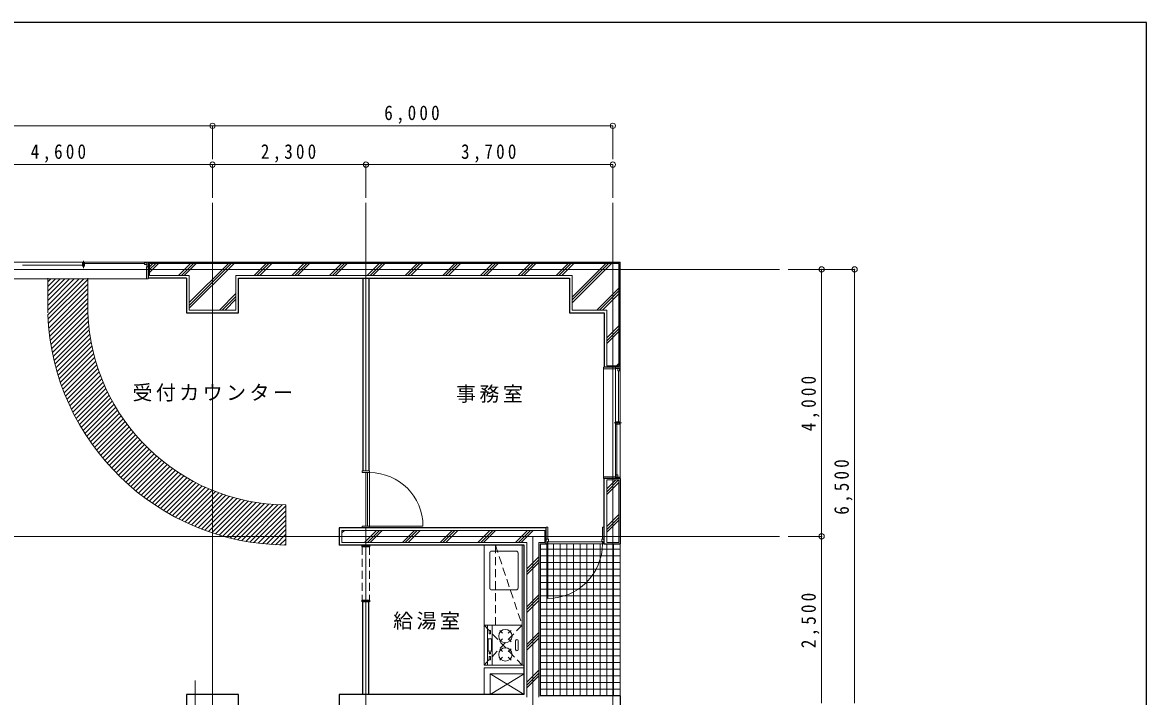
# Model space of a CAD drawing. Units: millimetres at full size, sheet at 1:100. Extents: x -20000 to 20000, y -13850 to 13850.
# Drawn here: x 3152 to 20000, y 3750 to 13850 of the extents above; entities that cross this region are included whole.
import ezdxf

# ---------------------------------------------------------------- set-up
doc = ezdxf.new("R2010")
doc.units = ezdxf.units.MM
doc.header["$LTSCALE"] = 100
doc.header["$PDMODE"] = 32
doc.header["$PDSIZE"] = 80
doc.linetypes.add('DASHED1', pattern=[1.8, 1.2, -0.6])
for name, color, linetype, lineweight in [('0-0_基準線', 5, 'Continuous', 9), ('0-1_仕上げ', 7, 'Continuous', 25), ('0-3_建具', 3, 'Continuous', 13), ('0-5_見え掛り', 2, 'Continuous', 13), ('0-6_設備', 7, 'Continuous', 25), ('0-9_破線', 5, 'DASHED1', 9), ('0-B_記号', 6, 'Continuous', 9), ('0-C_ハッチング', 134, 'Continuous', 9), ('0-D_寸法', 4, 'Continuous', 9), ('F-1_図枠', 7, 'Continuous', 25)]:
    doc.layers.add(name, color=color, linetype=linetype, lineweight=lineweight)
doc.layers.add('0-A_文字', color=7, linetype='Continuous')
doc.styles.add('ＭＳ ゴシック', font='')
doc.styles.get('ＭＳ ゴシック').set_extended_font_data('MS Gothic')

msp = doc.modelspace()

# ---------------------------------------------------------------- linework, layer by layer
at = {"layer": '0-0_基準線', "color": 1}
for p, q in [((6000, -7850), (6000, 11150)), ((8300, 7130), (8300, 11150)), ((12000, -7850), (12000, 11150)), ((-14000, 10150), (14500, 10150)), ((8300, 6305), (8300, 7105)), ((8300, -7850), (8300, 6280)), ((-14000, 6150), (14500, 6150)), ((10800, 3350), (10800, 6150)), ((5740, 3990), (5740, -1350))]:
    msp.add_line(p, q, dxfattribs=at)
at = {"layer": '0-0_基準線'}
for p, q in [((12090, 8705), (12090, 10240)), ((11910, 9540), (11910, 8705)), ((11910, 8705), (12090, 8705)), ((11910, 6060), (11910, 6995)), ((11910, 6995), (12090, 6995)), ((12090, 6060), (12090, 6995)), ((7940, 6240), (7940, 6060)), ((7940, 6240), (10980, 6240)), ((10710, 6060), (7940, 6060)), ((10710, 3740), (10710, 6060)), ((10890, 6060), (10890, 3740)), ((11910, 6060), (12090, 6060))]:
    msp.add_line(p, q, dxfattribs=at)
for points in [[(5650, 10060), (5055, 10060), (5055, 10240), (12090, 10240)], [(5650, 10060), (5650, 9540), (6350, 9540), (6350, 10060), (11390, 10060), (11390, 9540), (11910, 9540)], [(10890, 6060), (10980, 6060), (10980, 6240)]]:
    msp.add_lwpolyline(points, dxfattribs=at)
at = {"layer": '0-1_仕上げ'}
for p, q in [((5035, 10260), (5035, 10020)), ((5035, 10260), (12110, 10260)), ((12110, 8685), (12110, 10260)), ((5610, 10020), (5035, 10020)), ((8255, 10020), (8255, 7130)), ((8345, 10020), (8345, 7130)), ((11870, 9500), (11870, 8685)), ((12110, 8685), (11870, 8685)), ((12110, 7015), (11870, 7015)), ((11870, 6040), (11870, 7015)), ((12110, 7015), (12110, 6040)), ((7900, 6280), (7900, 6020)), ((11000, 6280), (7900, 6280)), ((10670, 6020), (7900, 6020)), ((10670, 3780), (10670, 6020)), ((10910, 6040), (10910, 3760)), ((10910, 6040), (11000, 6040)), ((11870, 6040), (12110, 6040)), ((8255, 3780), (8255, 5170)), ((8345, 3780), (8345, 5170)), ((7900, 3780), (7900, 3520)), ((10670, 3780), (7900, 3780)), ((12110, 3760), (10910, 3760)), ((12110, 3760), (12110, -3960))]:
    msp.add_line(p, q, dxfattribs=at)
for points in [[(5610, 10020), (5610, 9500), (6390, 9500), (6390, 10020), (11350, 10020), (11350, 9500), (11870, 9500)], [(5870, 3000), (6390, 3000), (6390, 3780), (5610, 3780), (5610, 3040)]]:
    msp.add_lwpolyline(points, dxfattribs=at)
for points in [[(8245, 6020), (8355, 6020), (8355, 5995), (8245, 5995)], [(8245, 5195), (8355, 5195), (8355, 5170), (8245, 5170)]]:
    msp.add_lwpolyline(points, close=True, dxfattribs=at)
at = {"layer": '0-3_建具'}
for p, q in [((4066.7, 10170), (4066.7, 10280)), ((4049.7, 10213), (3153.3, 10213)), ((4083.7, 10225), (4049.7, 10225)), ((4980, 10237), (4083.7, 10237)), ((5015, 10190), (5015, 10260)), ((5035, 10260), (5015, 10260)), ((5035, 10190), (5015, 10190)), ((5035, 10190), (5035, 10010)), ((5035, 10020), (5035, 10010)), ((12040, 8685), (11860, 8685)), ((11860, 8660), (11860, 8685)), ((12040, 8660), (11860, 8660)), ((12040, 8685), (12040, 8650)), ((12110, 8665), (12040, 8665)), ((12087, 7867), (12087, 8630)), ((12110, 8685), (12110, 8650)), ((12130, 7850), (12020, 7850)), ((12063, 7070), (12063, 7833)), ((12075, 7833), (12075, 7867)), ((8323.6, 6305), (8323.6, 7105)), ((8355, 6305), (8355, 7105)), ((12040, 7040), (11860, 7040)), ((11860, 7040), (11860, 7015)), ((12040, 7015), (11860, 7015)), ((12040, 7015), (12040, 7050)), ((12040, 7015), (12040, 7050)), ((12110, 7035), (12040, 7035)), ((12110, 7015), (12110, 7050)), ((11000, 6110), (11000, 6290)), ((11870, 6110), (11870, 6290)), ((11845, 6150), (11025, 6150)), ((11835, 6110), (11870, 6110))]:
    msp.add_line(p, q, dxfattribs=at)
at = {"layer": '0-3_建具', "color": 4, "lineweight": 9}
for p, q in [((5015, 10260), (2185, 10260)), ((2190, 10010), (5010, 10010)), ((11860, 7040), (11860, 8660)), ((12040, 7050), (12040, 8650)), ((12110, 7050), (12110, 8650)), ((9155, 6305), (8355, 6305))]:
    msp.add_line(p, q, dxfattribs=at)
at = {"layer": '0-3_建具', "color": 7, "lineweight": 25}
msp.add_line((11000, 6040), (11000, 6280), dxfattribs=at)
at = {"layer": '0-3_建具'}
for points in [[(4083.7, 10201), (4049.7, 10201), (4049.7, 10249), (4083.7, 10249)], [(12099, 7833), (12099, 7867), (12051, 7867), (12051, 7833)], [(8245, 7105), (8355, 7105), (8355, 7130), (8245, 7130)], [(8245, 6305), (8245, 6280), (8355, 6280), (8355, 6305)]]:
    msp.add_lwpolyline(points, close=True, dxfattribs=at)
for points in [[(5015, 10225), (4980, 10225), (4980, 10249), (5015, 10249)], [(5035, 10190), (5010, 10190), (5010, 10010), (5035, 10010)], [(12075, 8665), (12075, 8630), (12099, 8630), (12099, 8665)], [(12075, 7035), (12075, 7070), (12051, 7070), (12051, 7035)], [(11025, 6110), (11025, 6290), (11000, 6290)], [(11845, 6110), (11845, 6290), (11870, 6290)]]:
    msp.add_lwpolyline(points, dxfattribs=at)
at = {"layer": '0-3_建具', "color": 4, "lineweight": 9}
msp.add_arc((8355, 6305), 800, 0, 90, dxfattribs=at)
at = {"layer": '0-5_見え掛り'}
for p, q in [((3530, 10020), (3530, 9500)), ((4130, 10020), (4130, 9500)), ((7100, 6620), (7100, 6020)), ((12110, 6040), (12110, 3760))]:
    msp.add_line(p, q, dxfattribs=at)
at = {"layer": '0-5_見え掛り', "color": 3}
for p, q in [((11025, 6040), (11025, 6070)), ((11025, 6070), (11845, 6070)), ((11845, 6040), (11845, 6070)), ((11025, 6040), (11845, 6040))]:
    msp.add_line(p, q, dxfattribs=at)
at = {"layer": '0-5_見え掛り', "color": 4, "lineweight": 9}
msp.add_line((11025, 6040), (11025, 5220), dxfattribs=at)
at = {"layer": '0-5_見え掛り', "color": 3}
for points in [[(11000, 6040), (11020, 6040), (11020, 6075), (11035, 6075), (11035, 6110), (11000, 6110)], [(11870, 6040), (11850, 6040), (11850, 6075), (11835, 6075), (11835, 6110), (11870, 6110)]]:
    msp.add_lwpolyline(points, dxfattribs=at)
at = {"layer": '0-5_見え掛り'}
msp.add_lwpolyline([(10670, 3780), (10070, 3780), (10070, 4180), (10670, 4180)], close=True, dxfattribs=at)
msp.add_lwpolyline([(10160, 3780), (10160, 4090), (10670, 4090)], dxfattribs=at)
for radius in [3600, 3000]:
    msp.add_arc((7127.6, 9619.9), radius, 182.29002, 269.47279, dxfattribs=at)
at = {"layer": '0-5_見え掛り', "color": 4, "lineweight": 9}
msp.add_arc((11025, 6040), 820, 270, 0, dxfattribs=at)
at = {"layer": '0-6_設備', "color": 4, "lineweight": 9}
for p, q in [((10155.7, 5899), (10155.7, 5377.3)), ((10185.7, 5929), (10550.2, 5929)), ((10580.2, 5377.3), (10580.2, 5899)), ((10640, 4220), (10640, 6020)), ((10670, 4220), (10670, 6020)), ((10185.7, 5347.3), (10550.2, 5347.3)), ((10070, 4820), (10640, 4820)), ((10121.7, 4220), (10121.7, 4820)), ((10192.4, 4220), (10192.4, 4820)), ((10347.2, 4698), (10304.8, 4740.4)), ((10474.5, 4740.4), (10432.1, 4698)), ((10132.2, 4612.8), (10181.9, 4612.8)), ((10132.2, 4427.2), (10132.2, 4612.8)), ((10181.9, 4427.2), (10181.9, 4612.8)), ((10347.2, 4613.1), (10304.8, 4570.7)), ((10474.5, 4570.7), (10432.1, 4613.1)), ((10543.7, 4454.8), (10543.7, 4585.2)), ((10582.3, 4454.8), (10582.3, 4585.2)), ((10181.9, 4427.2), (10132.2, 4427.2)), ((10304.8, 4465.3), (10347.2, 4422.9)), ((10474.5, 4465.3), (10432.1, 4422.9)), ((10070, 4220), (10670, 4220)), ((10347.2, 4338), (10304.8, 4295.6)), ((10432.1, 4338), (10474.5, 4295.6))]:
    msp.add_line(p, q, dxfattribs=at)
at = {"layer": '0-6_設備', "color": 4, "linetype": 'DASHED1', "lineweight": 9}
for p, q in [((10240, 4820), (10240, 6020)), ((10240, 6020), (10640, 4820)), ((10640, 4820), (10070, 4220)), ((10070, 4820), (10640, 4220))]:
    msp.add_line(p, q, dxfattribs=at)
at = {"layer": '0-6_設備', "color": 4, "lineweight": 9}
msp.add_lwpolyline([(10070, 4220), (10070, 6020), (10670, 6020)], dxfattribs=at)
for points in [[(10167, 4741.4), (10147, 4741.4), (10147, 4691.4), (10167, 4691.4)], [(10167.6, 4411.9), (10147.6, 4411.9), (10147.6, 4391.9), (10167.6, 4391.9)], [(10167, 4348.6), (10147, 4348.6), (10147, 4298.6), (10167, 4298.6)]]:
    msp.add_lwpolyline(points, close=True, dxfattribs=at)
for centre in [(10389.7, 4655.6), (10389.7, 4380.5)]:
    msp.add_circle(centre, 100, dxfattribs=at)
for centre, radius, start, end in [((10185.7, 5899), 30, 90, 180), ((10550.2, 5899), 30, 0, 90), ((10185.7, 5377.3), 30, 180, 270), ((10550.2, 5377.3), 30, 270, 0), ((10563, 4585.2), 19.3, 0, 180), ((10563, 4454.8), 19.3, 180, 0)]:
    msp.add_arc(centre, radius, start, end, dxfattribs=at)
at = {"layer": '0-9_破線'}
for p, q in [((8245, 5995), (8245, 5195)), ((8355, 5995), (8355, 5195))]:
    msp.add_line(p, q, dxfattribs=at)
at = {"layer": '0-B_記号'}
for p, q in [((10160, 4090), (10670, 3780)), ((10160, 3780), (10670, 4090))]:
    msp.add_line(p, q, dxfattribs=at)
at = {"layer": '0-C_ハッチング'}
for p, q in [((5055, 10103.7), (5191.3, 10240)), ((5055, 10146.2), (5148.8, 10240)), ((5055, 10188.6), (5106.4, 10240)), ((5492.1, 10060), (5672.1, 10240)), ((5534.5, 10060), (5714.5, 10240)), ((5576.9, 10060), (5756.9, 10240)), ((5650, 9567.4), (6322.6, 10240)), ((5650, 9609.8), (6280.2, 10240)), ((5650, 9652.2), (6237.8, 10240)), ((6623.5, 10060), (6803.5, 10240)), ((6665.9, 10060), (6845.9, 10240)), ((6708.3, 10060), (6888.3, 10240)), ((7189.1, 10060), (7369.1, 10240)), ((7231.6, 10060), (7411.6, 10240)), ((7274, 10060), (7454, 10240)), ((7754.8, 10060), (7934.8, 10240)), ((7797.3, 10060), (7977.3, 10240)), ((7839.7, 10060), (8019.7, 10240)), ((8320.5, 10060), (8500.5, 10240)), ((8362.9, 10060), (8542.9, 10240)), ((8405.4, 10060), (8585.4, 10240)), ((8886.2, 10060), (9066.2, 10240)), ((8928.6, 10060), (9108.6, 10240)), ((8971.1, 10060), (9151.1, 10240)), ((9451.9, 10060), (9631.9, 10240)), ((9494.3, 10060), (9674.3, 10240)), ((9536.7, 10060), (9716.7, 10240)), ((10017.6, 10060), (10197.6, 10240)), ((10060, 10060), (10240, 10240)), ((10102.4, 10060), (10282.4, 10240)), ((10583.3, 10060), (10763.3, 10240)), ((10625.7, 10060), (10805.7, 10240)), ((10668.1, 10060), (10848.1, 10240)), ((11148.9, 10060), (11328.9, 10240)), ((11191.4, 10060), (11371.4, 10240)), ((11233.8, 10060), (11413.8, 10240)), ((11390, 9650.5), (11979.5, 10240)), ((11390, 9692.9), (11937.1, 10240)), ((11390, 9735.4), (11894.6, 10240)), ((3530, 9540.4), (3999.6, 10010)), ((3530, 9611.1), (3928.9, 10010)), ((3530, 9681.8), (3858.2, 10010)), ((3530, 9752.5), (3787.5, 10010)), ((3530, 9823.3), (3716.7, 10010)), ((3530, 9894), (3646, 10010)), ((3530, 9964.7), (3575.3, 10010)), ((3530.7, 9470.4), (4070.3, 10010)), ((3534.1, 9403.1), (4130, 9999)), ((3538.7, 9337), (4130, 9928.3)), ((3544.4, 9272), (4130, 9857.6)), ((3551.2, 9208.1), (4130, 9786.9)), ((6103.5, 9540), (6350, 9786.5)), ((11760.3, 9540), (12090, 9869.7)), ((11802.7, 9540), (12090, 9827.3)), ((11845.2, 9540), (12090, 9784.8)), ((3559, 9145.2), (4129.1, 9715.3)), ((3567.8, 9083.3), (4127.7, 9643.1)), ((6145.9, 9540), (6350, 9744.1)), ((6188.3, 9540), (6350, 9701.7)), ((3577.6, 9022.3), (4128, 9572.7)), ((3588.2, 8962.2), (4129.8, 9503.9)), ((3599.7, 8903), (4133.2, 9436.5)), ((3612.1, 8844.7), (4138, 9370.6)), ((3625.2, 8787.1), (4144.1, 9306)), ((11910, 9124), (12090, 9304)), ((3639.2, 8730.4), (4151.4, 9242.6)), ((3654, 8674.4), (4160, 9180.4)), ((3669.5, 8619.2), (4169.6, 9119.4)), ((11910, 9081.6), (12090, 9261.6)), ((11910, 9039.1), (12090, 9219.1)), ((3685.7, 8564.7), (4180.4, 9059.5)), ((3702.6, 8511), (4192.2, 9000.6)), ((3720.3, 8457.9), (4205, 8942.7)), ((3738.6, 8405.5), (4218.8, 8885.7)), ((3757.6, 8353.8), (4233.5, 8829.7)), ((3777.2, 8302.7), (4249.1, 8774.6)), ((3797.5, 8252.3), (4265.6, 8720.4)), ((3818.4, 8202.4), (4283, 8667)), ((3839.9, 8153.2), (4301.1, 8614.5)), ((12056.7, 8705), (12090, 8738.3)), ((3862, 8104.7), (4320, 8562.7)), ((3884.7, 8056.6), (4339.8, 8511.7)), ((3908, 8009.2), (4360.3, 8461.5)), ((3931.9, 7962.4), (4381.5, 8412)), ((3956.3, 7916.1), (4403.5, 8363.3)), ((3981.3, 7870.4), (4426.1, 8315.2)), ((4006.8, 7825.2), (4449.5, 8267.9)), ((4032.9, 7780.6), (4473.6, 8221.2)), ((4059.6, 7736.5), (4498.3, 8175.3)), ((4086.7, 7693), (4523.7, 8130)), ((4114.4, 7649.9), (4549.8, 8085.3)), ((4142.6, 7607.4), (4576.5, 8041.3)), ((4171.4, 7565.5), (4603.8, 7998)), ((4200.6, 7524), (4631.8, 7955.2)), ((4230.4, 7483.1), (4660.4, 7913.1)), ((4260.6, 7442.6), (4689.6, 7871.6)), ((4291.4, 7402.7), (4719.5, 7830.8)), ((4322.7, 7363.2), (4749.9, 7790.5)), ((4354.5, 7324.3), (4781, 7750.8)), ((4386.7, 7285.9), (4812.6, 7711.8)), ((4419.5, 7247.9), (4844.9, 7673.3)), ((4452.8, 7210.5), (4877.7, 7635.4)), ((4486.5, 7173.5), (4911.2, 7598.2)), ((4520.8, 7137.1), (4945.2, 7561.5)), ((4555.5, 7101.1), (4979.8, 7525.4)), ((4590.7, 7065.6), (5015, 7489.9)), ((4626.5, 7030.6), (5050.8, 7455)), ((4662.7, 6996.1), (5087.2, 7420.6)), ((4699.4, 6962.1), (5124.2, 7386.9)), ((4736.6, 6928.6), (5161.7, 7353.8)), ((4774.3, 6895.6), (5199.9, 7321.2)), ((4812.4, 6863.1), (5238.6, 7289.2)), ((4851.1, 6831), (5278, 7257.9)), ((4890.3, 6799.5), (5318, 7227.1)), ((4930, 6768.5), (5358.5, 7197)), ((4970.2, 6737.9), (5399.7, 7167.5)), ((5010.9, 6707.9), (5441.5, 7138.5)), ((5052.1, 6678.4), (5483.9, 7110.2)), ((5093.8, 6649.4), (5526.9, 7082.6)), ((5136, 6620.9), (5570.6, 7055.5)), ((5178.8, 6593), (5614.9, 7029.2)), ((5222.1, 6565.6), (5659.9, 7003.4)), ((5265.9, 6538.7), (5705.5, 6978.3)), ((5310.2, 6512.3), (5751.8, 6953.9)), ((5355.1, 6486.5), (5798.8, 6930.2)), ((11910, 6818.8), (12086.2, 6995)), ((11910, 6861.3), (12043.7, 6995)), ((11910, 6818.8), (12086.2, 6995)), ((11910, 6861.3), (12043.7, 6995)), ((11910, 6776.4), (12090, 6956.4)), ((11910, 6776.4), (12090, 6956.4)), ((5400.5, 6461.2), (5846.5, 6907.2)), ((5446.5, 6436.5), (5894.9, 6884.8)), ((5493.1, 6412.3), (5944, 6863.2)), ((5540.2, 6388.7), (5993.8, 6842.4)), ((5587.9, 6365.7), (6044.4, 6822.2)), ((5636.2, 6343.3), (6095.8, 6802.9)), ((5685.1, 6321.5), (6147.9, 6784.3)), ((5734.6, 6300.3), (6200.9, 6766.6)), ((5784.7, 6279.7), (6254.7, 6749.7)), ((5835.5, 6259.7), (6309.4, 6733.6)), ((5886.9, 6240.4), (6364.9, 6718.4)), ((5938.9, 6221.8), (6421.3, 6704.2)), ((5991.7, 6203.8), (6478.7, 6690.9)), ((6045.1, 6186.5), (6537.1, 6678.6)), ((6099.2, 6169.9), (6596.5, 6667.3)), ((6154, 6154), (6657, 6657)), ((6209.6, 6138.9), (6718.6, 6647.9)), ((6265.9, 6124.5), (6781.3, 6639.9)), ((6323.1, 6110.9), (6845.3, 6633.2)), ((6381, 6098.1), (6910.6, 6627.7)), ((6439.8, 6086.2), (6977.2, 6623.6)), ((6499.4, 6075.1), (7045.3, 6621)), ((6559.9, 6064.9), (7100, 6605)), ((6621.3, 6055.6), (7100, 6534.3)), ((6683.7, 6047.3), (7100, 6463.6)), ((11910, 6295.6), (12090, 6475.6)), ((11910, 6295.6), (12090, 6475.6)), ((11910, 6253.1), (12090, 6433.1)), ((11910, 6253.1), (12090, 6433.1)), ((6747.1, 6040), (7100, 6392.9)), ((6811.6, 6033.8), (7100, 6322.2)), ((6877.1, 6028.6), (7100, 6251.5)), ((7940, 6200.5), (7979.5, 6240)), ((8280.3, 6060), (8460.3, 6240)), ((8322.7, 6060), (8502.7, 6240)), ((8365.2, 6060), (8545.2, 6240)), ((8846, 6060), (9026, 6240)), ((8888.4, 6060), (9068.4, 6240)), ((8930.9, 6060), (9110.9, 6240)), ((9411.7, 6060), (9591.7, 6240)), ((9454.1, 6060), (9634.1, 6240)), ((9496.5, 6060), (9676.5, 6240)), ((9977.4, 6060), (10157.4, 6240)), ((10019.8, 6060), (10199.8, 6240)), ((10062.2, 6060), (10242.2, 6240)), ((10543.1, 6060), (10723.1, 6240)), ((10585.5, 6060), (10765.5, 6240)), ((10627.9, 6060), (10807.9, 6240)), ((11910, 6210.7), (12090, 6390.7)), ((11910, 6210.7), (12090, 6390.7)), ((6943.8, 6024.6), (7100, 6180.8)), ((7011.7, 6021.7), (7100, 6110.1)), ((7080.8, 6020.2), (7100, 6039.3)), ((10910, 5960), (12110, 5960)), ((11010, 3760), (11010, 6040)), ((11110, 3760), (11110, 6040)), ((11210, 3760), (11210, 6040)), ((11310, 3760), (11310, 6040)), ((11410, 3760), (11410, 6040)), ((11510, 3760), (11510, 6040)), ((11610, 3760), (11610, 6040)), ((11710, 3760), (11710, 6040)), ((11810, 3760), (11810, 6040)), ((11910, 3760), (11910, 6040)), ((12010, 3760), (12010, 6040)), ((10710, 5661.3), (10890, 5841.3)), ((10710, 5618.8), (10890, 5798.8)), ((10710, 5576.4), (10890, 5756.4)), ((10910, 5860), (12110, 5860)), ((10910, 5760), (12110, 5760)), ((10910, 5660), (12110, 5660)), ((10910, 5560), (12110, 5560)), ((10910, 5460), (12110, 5460)), ((10710, 5095.6), (10890, 5275.6)), ((10710, 5053.1), (10890, 5233.1)), ((10910, 5360), (12110, 5360)), ((10910, 5260), (12110, 5260)), ((10710, 5010.7), (10890, 5190.7)), ((10910, 5160), (12110, 5160)), ((10910, 5060), (12110, 5060)), ((10910, 4960), (12110, 4960)), ((10910, 4860), (12110, 4860)), ((10910, 4760), (12110, 4760)), ((10710, 4529.9), (10890, 4709.9)), ((10710, 4487.5), (10890, 4667.5)), ((10710, 4445), (10890, 4625)), ((10910, 4660), (12110, 4660)), ((10910, 4560), (12110, 4560)), ((10910, 4460), (12110, 4460)), ((10910, 4360), (12110, 4360)), ((10910, 4260), (12110, 4260)), ((10710, 3964.2), (10890, 4144.2)), ((10710, 3921.8), (10890, 4101.8)), ((10710, 3879.3), (10890, 4059.3)), ((10910, 4160), (12110, 4160)), ((10910, 4060), (12110, 4060)), ((10910, 3960), (12110, 3960)), ((10910, 3860), (12110, 3860))]:
    msp.add_line(p, q, dxfattribs=at)
at = {"layer": '0-D_寸法'}
for p, q in [((-1000, 12301), (6000, 12301)), ((6000, 12301), (12000, 12301)), ((6000, 12301), (6000, 11801)), ((12000, 12301), (12000, 11801)), ((1400, 11720.1), (6000, 11720.1)), ((6000, 11720.1), (6000, 11220.1)), ((6000, 11720.1), (8300, 11720.1)), ((8300, 11720.1), (8300, 11220.1)), ((8300, 11720.1), (12000, 11720.1)), ((12000, 11720.1), (12000, 11220.1)), ((15129.3, 10150), (14629.3, 10150)), ((15624.2, 10150), (15124.2, 10150)), ((15129.3, 6150), (15129.3, 10150)), ((15624.2, 3650), (15624.2, 10150)), ((15129.3, 6150), (14629.3, 6150)), ((15129.3, 3650), (15129.3, 6150))]:
    msp.add_line(p, q, dxfattribs=at)
for p in [(6000, 12301), (12000, 12301), (6000, 11720.1), (8300, 11720.1), (12000, 11720.1), (15129.3, 10150), (15624.2, 10150), (15129.3, 6150)]:
    msp.add_point(p, dxfattribs=at)
at = {"layer": 'F-1_図枠'}
msp.add_lwpolyline([(20000, -13850), (20000, 13850), (-20000, 13850)], dxfattribs=at)

# ---------------------------------------------------------------- texts
at = {"layer": '0-A_文字', "char_height": 219.9, "attachment_point": 7, "style": 'ＭＳ ゴシック'}
for s, insert in [('\\T1.17;受付カウンター', (4800, 8169.9)), ('\\T1.17;事務室', (9650, 8150)), ('\\T1.17;給湯室', (8707.5, 4750))]:
    msp.add_mtext(s, dxfattribs=dict(at, insert=insert))
at = {"layer": '0-D_寸法', "color": 7, "char_height": 219.9, "attachment_point": 7, "style": 'ＭＳ ゴシック'}
for s, insert in [('\\T1.38;\\W0.85;6,000', (8575, 12331)), ('\\T1.38;\\W0.85;4,600', (3275, 11750.1)), ('\\T1.38;\\W0.85;2,300', (6725, 11750.1)), ('\\T1.38;\\W0.85;3,700', (9725, 11750.1))]:
    msp.add_mtext(s, dxfattribs=dict(at, insert=insert))
at = {"layer": '0-D_寸法', "color": 7, "char_height": 219.9, "attachment_point": 7, "rotation": 90, "style": 'ＭＳ ゴシック'}
for s, insert in [('\\T1.38;\\W0.85;4,000', (15099.3, 7725)), ('\\T1.38;\\W0.85;6,500', (15594.2, 6475)), ('\\T1.38;\\W0.85;2,500', (15099.3, 4475))]:
    msp.add_mtext(s, dxfattribs=dict(at, insert=insert))

doc.saveas('drawing.dxf')
